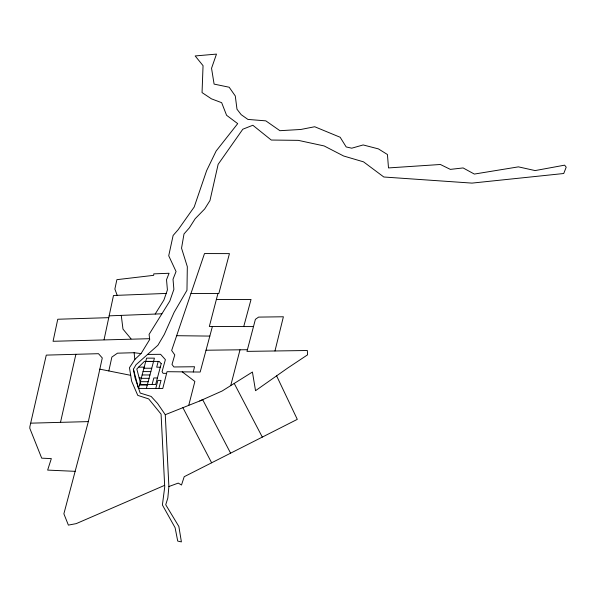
<?xml version="1.0" encoding="UTF-8"?>
<svg xmlns="http://www.w3.org/2000/svg" width="596" height="596" viewBox="0 0 596 596"><rect width="100%" height="100%" fill="white"/><g stroke="black" fill="none" stroke-linecap="round" stroke-linejoin="round"><path stroke-width="0.89" d="M168.891 486.53L167.826 498.07L165.733 504.752L178.86 526.484L181.4 541.898L177.72 541.079L175.097 527.698L162.403 504.968L164.727 486.91L161.076 414.123L148.702 398.925L137.773 395.379L131.656 381.261L129.459 367.71L134.845 359.44L141.14 353.465L149.715 339.474L149.082 334.393L169.815 301.055L173.883 289.351L173.019 279.226L176.058 271.515L168.72 255.766L173.123 235.457L178.152 229.713L194.192 207.021L206.633 170.627L216.117 151.049L237.7 123.633L226.584 115.289L221.66 102.683L211.453 98.839L202.051 92.589L203.05 65.672L195.168 55.942L216.482 54.102L211.543 68.279L214.098 84.103L229.177 87.232L235.286 95.978L236.992 109.239L241.186 114.67L247.921 119.424L265.823 120.854L279.919 130.695L300.868 129.466L314.71 126.739L340.167 137.266L346.179 146.936L351.752 148.195L363.15 144.94L378.4 148.888L387.437 154.52L388.495 167.923L440.377 164.489L450.338 169.383L463.107 167.938L474.342 174.069L518.431 166.858L535.111 170.583L564.628 165.159L566.2 167.185L563.727 173.511L471.995 183.106L383.824 177.005L363.53 161.851L343.646 156.003L324.12 145.938L298.283 140.358L271.262 140.045L252.838 125.257L242.81 129.22L218.143 164.317L209.963 200.569L204.711 208.928L195.183 218.717L189.349 227.881L184 233.945L181.542 248.182L187.323 266.68L186.965 290.282L174.144 312.289L164.325 334.386L157.91 345.255L136.03 364.722L133.429 369.229L135.001 377.745L140.187 393.062L151.146 396.444L157.56 403.432L165.271 414.697L168.891 486.53L178.249 483.095L181.504 485.017L184.209 476.703L297.292 419.361L276.618 375.882M104.062 339.705L113.493 295.482L166.195 293.426L167.409 289.939L166.53 279.71L169.07 273.266L153.79 273.862L153.671 275.337L116.876 279.666L114.872 289.06L117.189 295.34M164.645 485.338L76.236 523.623L68.384 525.106L63.876 513.804L88.335 421.603L102.281 357.95L98.489 353.689L46.272 355.112L29.882 426.609L29.8 428.3L41.705 458.168L51.331 458.6L47.643 470.102L75.141 471.332M108.83 370.943L111.869 357.071L117.457 353.175L134.115 352.72L141.006 353.592M60.501 422.355L75.878 354.307M274.972 350.977L283.391 316.774L258.582 317.102L255.401 319.329L246.975 351.379L307.327 350.508L307.596 354.806L287.637 368.09L255.528 390.693L252.428 372.031L222.099 391.021L199.779 400.959L165.271 414.697M193.283 371.971L194.542 366.734L173.913 366.972L171.998 364.447L174.777 354.925L171.648 350.47L204.495 253.561L229.445 253.62L218.829 293.523L190.944 293.545M188.738 405.355L194.87 381.447L182.242 371.852M217.92 293.523L209.338 326.496L253.471 326.586M230.719 385.619L240.017 349.8M138.563 388.406L146.609 358.136L154.424 358.159L146.378 388.436M152.069 384.547L153.828 377.953L157.418 377.961M158.223 361.414L156.688 367.188L160.279 367.203M155.757 388.465L157.903 380.397L161.024 380.404L158.879 388.48M212.4 326.504L200.174 372.046L167.029 371.688L162.775 388.495L138.488 388.406L133.429 369.229M243.727 326.571L251.035 299.468L216.348 299.52M166.195 293.426L163.893 300.041L155.176 314.055M199.779 400.959L202.67 399.67L230.6 453.176M109.15 315.85L161.888 313.794M108.763 317.661L57.76 319.24L53.059 341.292L149.618 338.699M30.94 423.16L88.335 421.603M206.03 350.232L247.362 349.71M147.599 354.434L160.592 354.315L165.383 359.641L162.075 371.636L163.095 373.334L166.604 373.372M145.685 361.496L153.53 361.526M138.674 367.129L144.187 367.143M143.897 368.224L151.742 368.254M143.033 371.591L150.848 371.613M142.139 374.951L149.954 374.981M139.151 377.901L141.319 377.909M141.245 378.318L149.06 378.341M140.351 381.678L148.166 381.708M139.457 385.046L147.272 385.068M176.654 335.697L209.829 336.092M99.83 369.147L130.695 375.324M131.053 338.863L122.977 329.111L121.264 315.381M234.221 383.429L262.307 437.099M182.898 407.679L211.625 462.794M134.115 352.72L134.845 359.44M161.218 363.679L155.66 384.562L140.894 384.509L136.804 368.998L144.418 361.362L159.177 361.414L161.218 363.679"/></g></svg>
